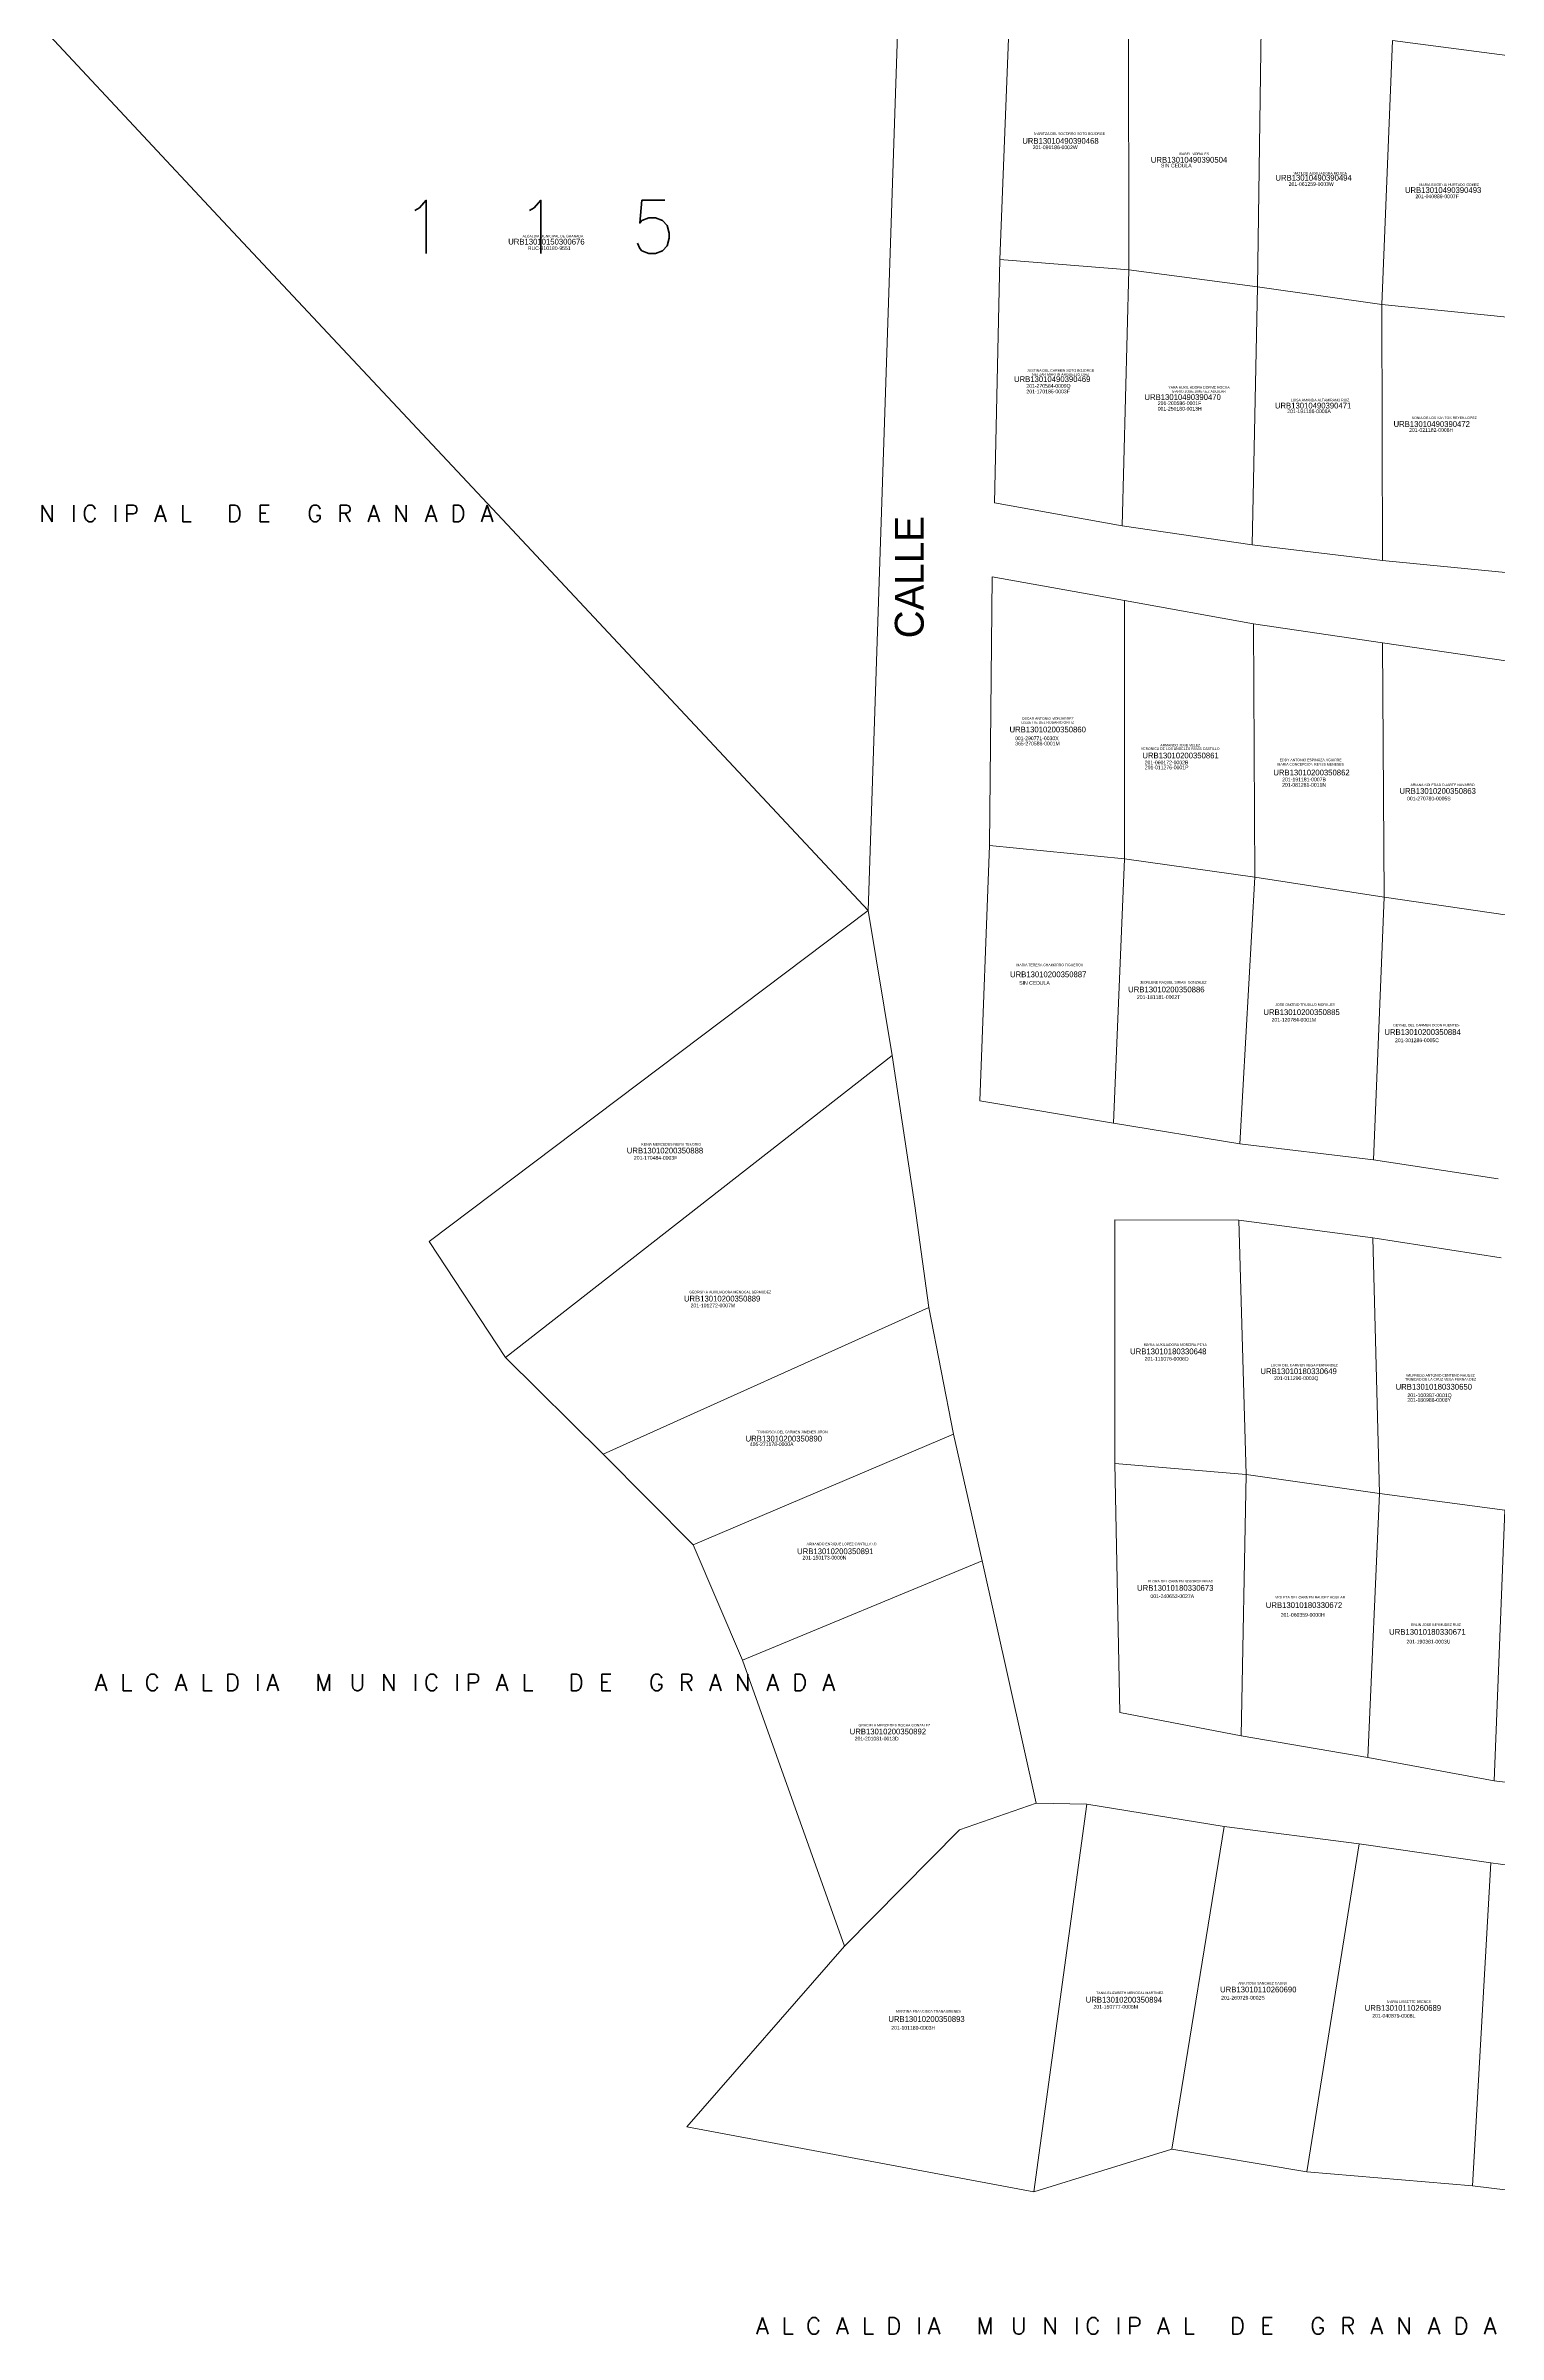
# Model space of a CAD drawing. Header units: metres. Extents: x 610261 to 617471, y 1314831 to 1317846.
# Drawn here: x 617262.8 to 617357.2, y 1316656.7 to 1316805.4 of the extents above; entities that cross this region are included whole.
import ezdxf

# ---------------------------------------------------------------- set-up
doc = ezdxf.new("R2010")
doc.units = ezdxf.units.M
for name, color, linetype, lineweight in [('101', 3, 'Continuous', 0), ('1ER CEDULA', 7, 'Continuous', 0), ('1ER PROPIETARIO', 150, 'Continuous', 0), ('2DA CEDULA', 7, 'Continuous', 0), ('2DO PROPIETARIO', 7, 'Continuous', 0), ('486', 7, 'Continuous', 0), ('4861', 7, 'Continuous', 0), ('CALLES', 7, 'Continuous', 0), ('COLINDANCIAS', 7, 'Continuous', 0), ('NumMZLote', 172, 'Continuous', 0)]:
    doc.layers.add(name, color=color, linetype=linetype, lineweight=lineweight)
doc.styles.add('Style-ENGINEERING', font='ENGINEERING.shx')
doc.styles.add('Style-Txt', font='txt_____.ttf')

msp = doc.modelspace()

# ---------------------------------------------------------------- linework, layer by layer
at = {"layer": '486', "linetype": 'Continuous', "lineweight": 0}
for points in [[(617253.26755, 1316816.50867), (617274.00155, 1316794.31567), (617293.11255, 1316773.92867)], [(617333.16722, 1316790.83413), (617333.14555, 1316807.41467)], [(617341.54221, 1316789.71077), (617341.76655, 1316806.54767)], [(617349.61361, 1316788.58159), (617350.31455, 1316805.73067)], [(617324.79355, 1316791.49867), (617333.16722, 1316790.83413)], [(617333.16722, 1316790.83413), (617332.73755, 1316774.18967)], [(617333.16722, 1316790.83413), (617341.54221, 1316789.71077)], [(617341.54221, 1316789.71077), (617341.18055, 1316772.96467)], [(617341.54221, 1316789.71077), (617349.61361, 1316788.58159)], [(617349.61361, 1316788.58159), (617349.66555, 1316771.93167)], [(617349.61361, 1316788.58159), (617357.96976, 1316787.7244)], [(617293.11255, 1316773.92867), (617316.24655, 1316749.19567)], [(617332.88873, 1316752.54067), (617332.89055, 1316769.34067)], [(617341.35554, 1316751.35084), (617341.28055, 1316767.82067)], [(617349.7574, 1316750.06294), (617349.66355, 1316766.58267)], [(617324.13155, 1316753.40767), (617332.88873, 1316752.54067)], [(617332.88873, 1316752.54067), (617332.17255, 1316735.37367)], [(617332.88873, 1316752.54067), (617341.35554, 1316751.35084)], [(617341.35554, 1316751.35084), (617340.38255, 1316734.02867)], [(617341.35554, 1316751.35084), (617349.7574, 1316750.06294)], [(617349.7574, 1316750.06294), (617349.07655, 1316732.97967)], [(617349.7574, 1316750.06294), (617357.77272, 1316748.89474)], [(617316.24655, 1316749.19567), (617287.71876, 1316727.67852)], [(617292.67244, 1316720.15248), (617317.79255, 1316739.76567)], [(617340.80452, 1316712.55094), (617340.31455, 1316729.06367)], [(617287.71876, 1316727.67852), (617292.67244, 1316720.15248)], [(617349.45698, 1316711.31705), (617349.03455, 1316727.91167)], [(617320.17555, 1316723.39667), (617299.02455, 1316713.86167)], [(617299.02455, 1316713.86167), (617292.67244, 1316720.15248)], [(617299.02455, 1316713.86167), (617304.85455, 1316707.96667)], [(617304.85455, 1316707.96667), (617321.79055, 1316715.16967)], [(617332.26455, 1316713.26767), (617340.80452, 1316712.55094)], [(617340.80452, 1316712.55094), (617340.48055, 1316695.55967)], [(617340.80452, 1316712.55094), (617349.45698, 1316711.31705)], [(617349.45698, 1316711.31705), (617348.70655, 1316694.15967)], [(617349.45698, 1316711.31705), (617357.61307, 1316710.21651)], [(617357.61307, 1316710.21651), (617356.90455, 1316692.64067)], [(617304.85455, 1316707.96667), (617308.06945, 1316700.47755)], [(617308.06945, 1316700.47755), (617323.63755, 1316706.924)], [(617308.06945, 1316700.47755), (617314.68969, 1316681.90201)], [(617327.16155, 1316691.19167), (617322.1622, 1316689.46233)], [(617326.99638, 1316665.92586), (617330.45355, 1316691.10967)], [(617314.68969, 1316681.90201), (617322.1622, 1316689.46233)], [(617335.96677, 1316668.7015), (617339.36555, 1316689.65767)], [(617348.14655, 1316688.53267), (617344.74472, 1316667.23261)], [(617355.5055, 1316666.31299), (617356.68855, 1316687.29967)], [(617314.68969, 1316681.90201), (617304.45912, 1316670.1516), (617326.99638, 1316665.92586)], [(617335.96677, 1316668.7015), (617326.99638, 1316665.92586)], [(617344.74472, 1316667.23261), (617335.96677, 1316668.7015)], [(617344.74472, 1316667.23261), (617355.5055, 1316666.31299)], [(617363.44694, 1316665.34685), (617355.5055, 1316666.31299)]]:
    msp.add_lwpolyline(points, dxfattribs=at)
at = {"layer": '4861', "linetype": 'Continuous', "lineweight": 0}
for points in [[(617316.24655, 1316749.19567), (617318.22569, 1316808.77621), (617253.26755, 1316816.50867)], [(617324.79355, 1316791.49867), (617325.44955, 1316808.06767)], [(617350.31455, 1316805.73067), (617358.58855, 1316804.64667)], [(617332.73755, 1316774.18967), (617324.43955, 1316775.69067), (617324.79355, 1316791.49867)], [(617341.18055, 1316772.96467), (617332.73755, 1316774.18967)], [(617349.66555, 1316771.93167), (617341.18055, 1316772.96467)], [(617357.87455, 1316771.12467), (617349.66555, 1316771.93167)], [(617324.13155, 1316753.40767), (617324.28955, 1316770.87767)], [(617324.28955, 1316770.87767), (617332.89055, 1316769.34067)], [(617332.89055, 1316769.34067), (617341.28055, 1316767.82067)], [(617341.28055, 1316767.82067), (617349.66355, 1316766.58267)], [(617349.66355, 1316766.58267), (617357.81955, 1316765.39467)], [(617332.17255, 1316735.37367), (617323.48255, 1316736.82667), (617324.13155, 1316753.40767)], [(617316.24655, 1316749.19567), (617317.79255, 1316739.76567)], [(617317.79255, 1316739.76567), (617319.25955, 1316730.00867), (617320.17555, 1316723.39667)], [(617340.38255, 1316734.02867), (617332.17255, 1316735.37367)], [(617349.07655, 1316732.97967), (617340.38255, 1316734.02867)], [(617357.17855, 1316731.74767), (617349.07655, 1316732.97967)], [(617332.26355, 1316729.09867), (617340.31455, 1316729.06367)], [(617332.26455, 1316713.26767), (617332.26355, 1316729.09867)], [(617340.31455, 1316729.06367), (617349.03455, 1316727.91167)], [(617349.03455, 1316727.91167), (617357.36755, 1316726.61467)], [(617320.17555, 1316723.39667), (617321.79055, 1316715.16967)], [(617323.63755, 1316706.924), (617321.79055, 1316715.16967)], [(617332.58355, 1316697.07067), (617332.26455, 1316713.26767)], [(617327.16155, 1316691.19167), (617323.63755, 1316706.924)], [(617340.48055, 1316695.55967), (617332.58355, 1316697.07067)], [(617348.70655, 1316694.15967), (617340.48055, 1316695.55967)], [(617356.90455, 1316692.64067), (617348.70655, 1316694.15967)], [(617365.10155, 1316691.63267), (617356.90455, 1316692.64067)], [(617327.16155, 1316691.19167), (617330.45355, 1316691.10967)], [(617330.45355, 1316691.10967), (617339.36555, 1316689.65767)], [(617339.36555, 1316689.65767), (617348.14655, 1316688.53267)], [(617348.14655, 1316688.53267), (617356.68855, 1316687.29967)], [(617356.68855, 1316687.29967), (617364.86455, 1316686.17867)]]:
    msp.add_lwpolyline(points, dxfattribs=at)

# ---------------------------------------------------------------- texts
at = {"layer": '101', "linetype": 'Continuous', "lineweight": 0, "style": 'Style-ENGINEERING'}
for s, p in [('URB13010490390468', (617326.25037, 1316799.01658)), ('URB13010490390504', (617334.60501, 1316797.78795)), ('URB13010490390494', (617342.69856, 1316796.62076)), ('URB13010490390493', (617351.11462, 1316795.82216)), ('URB13010150300676', (617292.84775, 1316792.46717)), ('URB13010490390469', (617325.71285, 1316783.53593)), ('URB13010490390470', (617334.19035, 1316782.36874)), ('URB13010490390471', (617342.66784, 1316781.81586)), ('URB13010490390472', (617350.37745, 1316780.61795)), ('URB13010200350860', (617325.42311, 1316760.76648)), ('URB13010200350861', (617334.05419, 1316759.07713)), ('URB13010200350862', (617342.5624, 1316757.97136)), ('URB13010200350863', (617350.76345, 1316756.77346)), ('URB13010200350887', (617325.45383, 1316744.85582)), ('URB13010200350886', (617333.13272, 1316743.87292)), ('URB13010200350885', (617341.91737, 1316742.39857)), ('URB13010200350884', (617349.78055, 1316741.10852)), ('URB13010200350888', (617300.55214, 1316733.40556)), ('URB13010200350889', (617304.26449, 1316723.78482)), ('URB13010180330648', (617333.2564, 1316720.35656)), ('URB13010180330649', (617341.72684, 1316719.06683)), ('URB13010180330650', (617350.511, 1316718.05595)), ('URB13010200350890', (617308.27314, 1316714.68694)), ('URB13010200350891', (617311.61948, 1316707.36681)), ('URB13010180330673', (617333.70955, 1316704.98429)), ('URB13010180330672', (617342.07542, 1316703.86884)), ('URB13010180330671', (617350.09271, 1316702.12595)), ('URB13010200350892', (617315.03555, 1316695.6546)), ('URB13010200350894', (617330.37296, 1316678.22571)), ('URB13010110260690', (617339.10484, 1316678.88801)), ('URB13010200350893', (617317.54531, 1316676.97083)), ('URB13010110260689', (617348.5038, 1316677.6901))]:
    msp.add_text(s, height=0.375, dxfattribs=at).set_placement(p)
at = {"layer": '1ER CEDULA', "linetype": 'Continuous', "lineweight": 0, "style": 'Style-ENGINEERING'}
for s, p in [('201-091186-0002W', (617326.92167, 1316798.6661)), ('SIN CEDULA', (617335.2662, 1316797.48089)), ('201-061259-0003W', (617343.56268, 1316796.27966)), ('201-040889-0007F', (617351.7951, 1316795.47884)), ('RUC-310180-9551', (617294.11959, 1316792.11348)), ('201-270584-0009Q', (617326.51326, 1316783.16225)), ('201-200586-0001F', (617335.05799, 1316782.04111)), ('201-191186-0008A', (617343.46658, 1316781.51257)), ('201-021182-0006H', (617351.39469, 1316780.29532)), ('001-290771-0030X', (617325.77546, 1316760.26111)), ('201-060172-0002B', (617334.20582, 1316758.69482)), ('201-191181-0007B', (617343.14291, 1316757.58919)), ('001-270780-0005S', (617351.25079, 1316756.34537)), ('SIN CEDULA', (617326.05187, 1316744.36782)), ('201-181181-0002T', (617333.69907, 1316743.44647)), ('201-120784-0001M', (617342.4519, 1316741.97231)), ('201-301286-0005C', (617350.46765, 1316740.63635)), ('201-170484-0003F', (617301.01418, 1316733.00066)), ('201-101272-0007M', (617304.69958, 1316723.4071)), ('201-111076-0006D', (617334.20221, 1316719.94096)), ('201-011290-0003Q', (617342.6186, 1316718.68334)), ('201-100387-0001Q', (617351.27683, 1316717.57083)), ('405-271178-0000A', (617308.54622, 1316714.38939)), ('201-150173-0000N', (617311.96673, 1316707.01859)), ('001-240653-0027A', (617334.57708, 1316704.51093)), ('201-060359-0000H', (617343.04183, 1316703.30168)), ('201-190381-0003U', (617351.21637, 1316701.56036)), ('201-201081-0013D', (617315.36421, 1316695.25986)), ('201-260729-0002S', (617339.16959, 1316678.42218)), ('201-101180-0003H', (617317.73668, 1316676.46431)), ('201-150777-0006M', (617330.87744, 1316677.83482)), ('201-040879-0008L', (617348.99349, 1316677.24746))]:
    msp.add_text(s, height=0.24, dxfattribs=at).set_placement(p)
at = {"layer": '1ER PROPIETARIO', "linetype": 'Continuous', "lineweight": 0, "char_height": 0.16384, "attachment_point": 5, "line_spacing_factor": 0.75, "style": 'Style-ENGINEERING'}
for s, insert in [('\\H0.163840;MARITZA DEL SOCORRO SOTO BOJORGE ', (617329.32565, 1316799.67323)), ('\\H0.163840;ISABEL MORALES', (617337.39791, 1316798.35989)), ('\\H0.163840;MATILDE AUXILIADORA MOJICA ', (617345.59829, 1316797.09459)), ('\\H0.163840;MARIA EUGENIA HURTADO GOMEZ ', (617353.99087, 1316796.35784)), ('\\H0.163840;ALCALDIA MUNICIPAL DE GRANADA', (617295.75169, 1316793.01439)), ('\\H0.163840;JUSTINA DEL CARMEN SOTO BOJORGE ', (617328.74106, 1316784.2815)), ('\\H0.163840;YARA AUXILIADORA DORME ROCHA ', (617337.73425, 1316783.18438)), ('\\H0.163840;LUISA AMANDA ALTAMIRANO RUIZ ', (617345.59829, 1316782.35953)), ('\\H0.163840;SONIA DE LOS SANTOS REYES LOPEZ ', (617353.67054, 1316781.20635)), ('\\H0.163840;OSCAR ANTONIO MONJARREZ', (617327.9002, 1316761.66352)), ('\\H0.163840;ARMANDO JOSE VELEZ ', (617336.51482, 1316759.93599)), ('\\H0.163840;EDDY ANTONIO ESPINOZA AGUIRRE ', (617344.99124, 1316758.97625)), ('\\H0.163840;ARIANA SOLEDAD DUARTE NAVARRO ', (617353.5598, 1316757.35618)), ('\\H0.163840;MARIA TERESA CHAMORRO FIGUEROA', (617328.0384, 1316745.65503)), ('\\H0.163840;JEORLENE RAQUEL SIRIAS  GONZALEZ', (617336.05415, 1316744.50334)), ('\\H0.163840;JOSE ONORIO TRUJILLO MORALES ', (617344.6227, 1316743.07525)), ('\\H0.163840;GEYSEL DEL CARMEN OCON FUENTES ', (617352.50025, 1316741.73929)), ('\\H0.163840;KENIA MERCEDES NEIRA TENORIO', (617303.43835, 1316733.99995)), ('\\H0.163840;GEORGINA AUXILIADORA MENOCAL BERMUDEZ', (617307.27347, 1316724.39488)), ('\\H0.163840;MARIA AUXILIADORA MOREIRA PENA ', (617336.18746, 1316720.97647)), ('\\H0.163840;LUCIA DEL CARMEN VEGA FERNANDEZ', (617344.57966, 1316719.64629)), ('\\H0.163840;WILFREDO ANTONIO CENTENO RAUDEZ', (617353.42268, 1316718.97924)), ('\\H0.163840;FRANCISCA DEL CARMEN JIMENES JIRON', (617311.28134, 1316715.30806)), ('\\H0.163840;ARMANDO ENRIQUE LOPEZ CANTILLANO', (617314.50607, 1316708.00636)), ('\\H0.163840;FLORA DEL CARMEN BOJORGE RIVAS ', (617336.53814, 1316705.60689)), ('\\H0.163840;VIOLETA DEL CARMEN RAUDEZ AGUILAR', (617344.95452, 1316704.56694)), ('\\H0.163840;ERLIN JOSE BERMUDEZ RUIZ ', (617353.12906, 1316702.77725)), ('\\H0.163840;GRACIELA MERCEDES ROCHA GONZALEZ ', (617317.9381, 1316696.24763)), ('\\H0.163840;TANIA ELIZABETH MENOCAL MARTINEZ', (617333.23251, 1316678.85715)), ('\\H0.163840;ANA ROSA SANCHEZ CAJINA ', (617341.87017, 1316679.47906)), ('\\H0.163840;MARIA LISSETTE BRENES ', (617351.38311, 1316678.2813)), ('\\H0.163840;MARTINA FRANCISCA TRANA BRENES ', (617320.14934, 1316677.65939))]:
    msp.add_mtext(s, dxfattribs=dict(at, insert=insert))
at = {"layer": '2DA CEDULA', "linetype": 'Continuous', "lineweight": 0, "style": 'Style-ENGINEERING'}
for s, p in [('201-170185-0003F', (617326.52126, 1316782.80188)), ('001-250180-0013H', (617335.04998, 1316781.68074)), ('365-270588-0001M', (617325.79082, 1316759.92324)), ('201-011276-0001P', (617334.2135, 1316758.3723)), ('201-081281-0011N', (617343.13523, 1316757.23597)), ('201-180988-0008Y', (617351.26814, 1316717.26672))]:
    msp.add_text(s, height=0.24, dxfattribs=at).set_placement(p)
at = {"layer": '2DO PROPIETARIO', "linetype": 'Continuous', "lineweight": 0, "char_height": 0.16384, "attachment_point": 5, "line_spacing_factor": 0.75, "style": 'Style-ENGINEERING'}
for s, insert in [('\\H0.163840;NETZAR MARTIN ARGUELLO DIAZ', (617328.74106, 1316784.02523)), ('\\H0.163840;MARIO JOSE JIMENEZ AGUILAR ', (617337.73425, 1316782.92011)), ('\\H0.163840;LISSETTE DEL ROSARIO ORTIZ', (617327.9002, 1316761.41012)), ('\\H0.163840;VERONICA DE LOS ANGELES RIVAS CASTILLO', (617336.51482, 1316759.70562)), ('\\H0.163840;MARIA CONCEPCION REYES MENESES', (617344.99124, 1316758.69214)), ('\\H0.163840;TRINIDAD DE LA CRUZ VEGA FERNANDEZ', (617353.43137, 1316718.72726))]:
    msp.add_mtext(s, dxfattribs=dict(at, insert=insert))
at = {"layer": 'CALLES', "linetype": 'Continuous', "lineweight": 0, "style": 'Style-ENGINEERING'}
msp.add_text('CALLE', height=1.875, rotation=90, dxfattribs=at).set_placement((617319.84571, 1316766.88042))
at = {"layer": 'COLINDANCIAS', "lineweight": 0, "char_height": 1.08, "attachment_point": 5, "line_spacing_factor": 1.1, "style": 'Style-Txt'}
for insert in [(617268.25083, 1316774.99271), (617290.45127, 1316699.02976), (617333.42561, 1316657.21447)]:
    msp.add_mtext('\\T2.010943;ALCALDIA MUNICIPAL DE GRANADA ', dxfattribs=dict(at, insert=insert))
at = {"layer": 'NumMZLote', "linetype": 'Continuous', "lineweight": 0, "insert": (617297.07026, 1316793.61914), "char_height": 3.456, "attachment_point": 5, "line_spacing_factor": 1.1, "style": 'Style-Txt'}
msp.add_mtext('\\T2.516414;115', dxfattribs=at)

doc.saveas('drawing.dxf')
